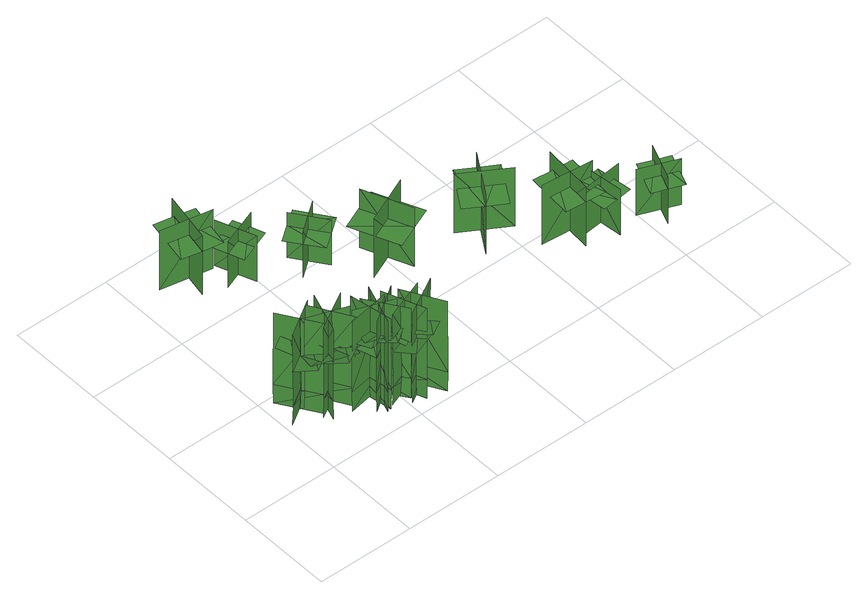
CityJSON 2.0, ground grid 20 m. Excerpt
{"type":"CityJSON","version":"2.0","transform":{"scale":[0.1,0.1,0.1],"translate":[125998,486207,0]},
"CityObjects":{
"tree1":{"type":"SolitaryVegetationObject","geometry":[{"type":"MultiSurface","lod":"1","boundaries":[[[0,1,2]],[[0,2,3]],[[4,5,6]],[[4,6,7]],[[8,9,5]],[[8,5,4]],[[10,11,1]],[[10,1,0]],[[12,13,14]],[[12,14,15]],[[16,17,18]],[[16,18,19]]]}]},
"tree2":{"type":"SolitaryVegetationObject","geometry":[{"type":"MultiSurface","lod":"1","boundaries":[[[20,21,22]],[[20,22,23]],[[24,25,26]],[[24,26,27]],[[28,29,25]],[[28,25,24]],[[30,31,21]],[[30,21,20]],[[32,33,34]],[[32,34,35]],[[36,37,38]],[[36,38,39]]]}]},
"tree3":{"type":"SolitaryVegetationObject","geometry":[{"type":"MultiSurface","lod":"1","boundaries":[[[40,41,42]],[[40,42,43]],[[44,45,46]],[[44,46,47]],[[48,49,45]],[[48,45,44]],[[50,51,41]],[[50,41,40]],[[52,53,54]],[[52,54,55]],[[56,57,58]],[[56,58,59]]]}]},
"tree4":{"type":"SolitaryVegetationObject","geometry":[{"type":"MultiSurface","lod":"1","boundaries":[[[60,61,62]],[[60,62,63]],[[64,65,66]],[[64,66,67]],[[68,69,65]],[[68,65,64]],[[70,71,61]],[[70,61,60]],[[72,73,74]],[[72,74,75]],[[76,77,78]],[[76,78,79]]]}]},
"tree5":{"type":"SolitaryVegetationObject","geometry":[{"type":"MultiSurface","lod":"1","boundaries":[[[80,81,82]],[[80,82,83]],[[84,85,86]],[[84,86,87]],[[88,89,85]],[[88,85,84]],[[90,91,81]],[[90,81,80]],[[92,93,94]],[[92,94,95]],[[96,97,98]],[[96,98,99]]]}]},
"tree6":{"type":"SolitaryVegetationObject","geometry":[{"type":"MultiSurface","lod":"1","boundaries":[[[100,101,102]],[[100,102,103]],[[104,105,106]],[[104,106,107]],[[108,109,105]],[[108,105,104]],[[110,111,101]],[[110,101,100]],[[112,113,114]],[[112,114,115]],[[116,117,118]],[[116,118,119]]]}]},
"tree7":{"type":"SolitaryVegetationObject","geometry":[{"type":"MultiSurface","lod":"1","boundaries":[[[120,121,122]],[[120,122,123]],[[124,125,126]],[[124,126,127]],[[128,129,125]],[[128,125,124]],[[130,131,121]],[[130,121,120]],[[132,133,134]],[[132,134,135]],[[136,137,138]],[[136,138,139]]]}]},
"tree8":{"type":"SolitaryVegetationObject","geometry":[{"type":"MultiSurface","lod":"1","boundaries":[[[140,141,142]],[[140,142,143]],[[144,145,146]],[[144,146,147]],[[148,149,145]],[[148,145,144]],[[150,151,141]],[[150,141,140]],[[152,153,154]],[[152,154,155]],[[156,157,158]],[[156,158,159]]]}]},
"tree9":{"type":"SolitaryVegetationObject","geometry":[{"type":"MultiSurface","lod":"1","boundaries":[[[160,161,162]],[[160,162,163]],[[164,165,166]],[[164,166,167]],[[168,169,170]],[[168,170,171]],[[168,172,173]],[[168,173,169]]]}]},
"tree10":{"type":"SolitaryVegetationObject","geometry":[{"type":"MultiSurface","lod":"1","boundaries":[[[174,175,176]],[[174,176,177]],[[178,179,180]],[[178,180,181]],[[182,183,184]],[[182,184,185]],[[182,186,187]],[[182,187,183]]]}]},
"tree11":{"type":"SolitaryVegetationObject","geometry":[{"type":"MultiSurface","lod":"1","boundaries":[[[188,189,190]],[[188,190,191]],[[192,193,194]],[[192,194,195]],[[196,197,198]],[[196,198,199]],[[196,199,200]],[[196,200,201]]]}]},
"tree12":{"type":"SolitaryVegetationObject","geometry":[{"type":"MultiSurface","lod":"1","boundaries":[[[202,203,204]],[[202,204,205]],[[206,207,208]],[[206,208,209]],[[210,211,212]],[[210,212,213]],[[210,211,214]],[[210,214,215]]]}]},
"tree13":{"type":"SolitaryVegetationObject","geometry":[{"type":"MultiSurface","lod":"1","boundaries":[[[216,217,218]],[[216,218,219]],[[220,221,222]],[[220,222,223]],[[224,225,226]],[[224,226,227]],[[224,228,229]],[[224,229,225]]]}]},
"tree14":{"type":"SolitaryVegetationObject","geometry":[{"type":"MultiSurface","lod":"1","boundaries":[[[230,231,232]],[[230,232,233]],[[234,235,236]],[[234,236,237]],[[238,239,240]],[[238,240,241]],[[238,242,243]],[[238,243,239]]]}]},
"tree15":{"type":"SolitaryVegetationObject","geometry":[{"type":"MultiSurface","lod":"1","boundaries":[[[244,245,246]],[[244,246,247]],[[248,249,250]],[[248,250,251]],[[252,253,254]],[[252,254,255]],[[252,256,257]],[[252,257,253]]]}]},
"tree16":{"type":"SolitaryVegetationObject","geometry":[{"type":"MultiSurface","lod":"1","boundaries":[[[258,259,260]],[[258,260,261]],[[262,263,264]],[[262,264,265]],[[266,267,268]],[[266,268,269]],[[266,270,271]],[[266,271,267]]]}]}
},
"vertices":[
[91,173,53],[15,124,53],[14,125,223],[90,174,223],[24,188,53],[73,112,53],[74,112,223],[25,188,223],[25,188,8],[74,112,8],[90,174,8],[14,125,8],[90,174,136],[14,125,136],[39,86,152],[115,135,152],[24,131,163],[81,169,163],[63,197,172],[6,160,172],
[134,113,55],[49,142,55],[49,144,225],[135,114,225],[105,175,55],[75,89,55],[76,89,225],[105,174,225],[105,174,10],[76,89,10],[135,114,10],[49,144,10],[135,114,138],[49,143,138],[34,100,154],[120,70,154],[61,139,165],[125,118,165],[136,150,174],[72,172,174],
[143,146,56],[65,101,56],[64,102,226],[143,148,226],[77,164,56],[123,86,56],[124,86,226],[78,165,226],[78,165,11],[124,86,11],[143,148,11],[64,102,11],[143,147,139],[65,102,139],[88,62,156],[166,107,156],[75,108,166],[134,142,166],[116,172,175],[58,137,175],
[113,83,54],[202,100,54],[202,98,224],[113,82,224],[169,44,54],[153,133,54],[152,133,224],[168,44,224],[168,44,9],[152,133,9],[113,82,9],[202,98,9],[113,82,137],[202,99,137],[194,144,153],[105,128,153],[190,96,164],[123,84,164],[130,50,173],[196,63,173],
[143,54,57],[218,105,57],[219,104,227],[143,53,227],[210,41,57],[159,116,57],[158,115,227],[209,40,227],[209,40,12],[158,115,12],[143,53,12],[219,104,12],[143,53,140],[218,104,140],[192,142,156],[117,92,156],[208,97,166],[152,59,166],[171,30,176],[227,69,176],
[131,104,55],[216,73,55],[215,72,226],[130,103,226],[159,42,56],[190,127,56],[189,128,226],[159,42,226],[159,42,10],[189,128,10],[130,103,10],[215,72,10],[130,103,138],[216,73,138],[231,116,155],[146,147,155],[204,77,165],[140,99,165],[128,67,175],[192,44,175],
[258,76,58],[173,44,58],[173,46,229],[257,78,229],[196,105,59],[228,20,59],[228,20,229],[196,105,229],[196,105,13],[228,20,13],[257,78,13],[173,46,13],[258,77,141],[173,45,141],[189,2,158],[274,34,158],[184,50,168],[248,74,168],[236,106,178],[172,82,178],
[201,29,59],[280,74,59],[281,72,229],[202,28,229],[267,10,59],[223,89,59],[222,89,229],[266,10,229],[266,10,14],[222,89,14],[202,28,14],[281,72,14],[202,28,142],[281,73,142],[258,113,158],[179,69,158],[270,67,169],[211,33,169],[228,3,178],[287,37,178],
[126,572,10],[105,468,10],[105,468,151],[126,572,151],[57,525,10],[161,505,10],[161,505,151],[57,525,151],[124,564,114],[105,468,114],[147,460,114],[165,555,114],[83,572,114],[64,476,114],
[224,478,15],[147,449,15],[147,449,124],[224,478,124],[164,505,15],[194,427,15],[194,427,124],[164,505,124],[218,476,96],[147,449,96],[158,418,96],[229,445,96],[206,506,96],[135,480,96],
[325,433,11],[263,387,11],[263,387,119],[325,433,119],[274,441,11],[320,378,11],[320,378,119],[274,441,119],[274,441,88],[243,418,88],[289,355,88],[320,378,88],[351,401,88],[306,464,88],
[409,263,35],[368,360,35],[368,360,176],[409,263,176],[436,330,35],[339,288,35],[339,288,176],[436,330,176],[413,264,129],[371,362,129],[322,341,129],[364,243,129],[410,378,129],[452,281,129],
[522,205,37],[578,295,37],[578,295,178],[522,205,178],[604,224,37],[514,280,37],[514,280,178],[604,224,178],[527,212,142],[578,295,142],[543,317,142],[491,235,142],[563,190,142],[614,273,142],
[675,215,35],[666,109,35],[666,109,176],[675,215,176],[611,161,35],[717,152,35],[717,152,176],[611,161,176],[675,206,140],[666,109,140],[708,106,140],[716,203,140],[633,210,140],[624,113,140],
[722,84,44],[713,166,44],[713,166,153],[722,84,153],[762,135,44],[680,126,44],[680,126,153],[762,135,153],[721,91,125],[713,166,125],[680,162,125],[689,87,125],[754,94,125],[745,169,125],
[838,134,38],[807,57,38],[807,57,148],[838,134,148],[778,108,38],[855,77,38],[855,77,148],[778,108,148],[836,127,120],[807,57,120],[838,45,120],[866,115,120],[806,139,120],[777,69,120]
]}
